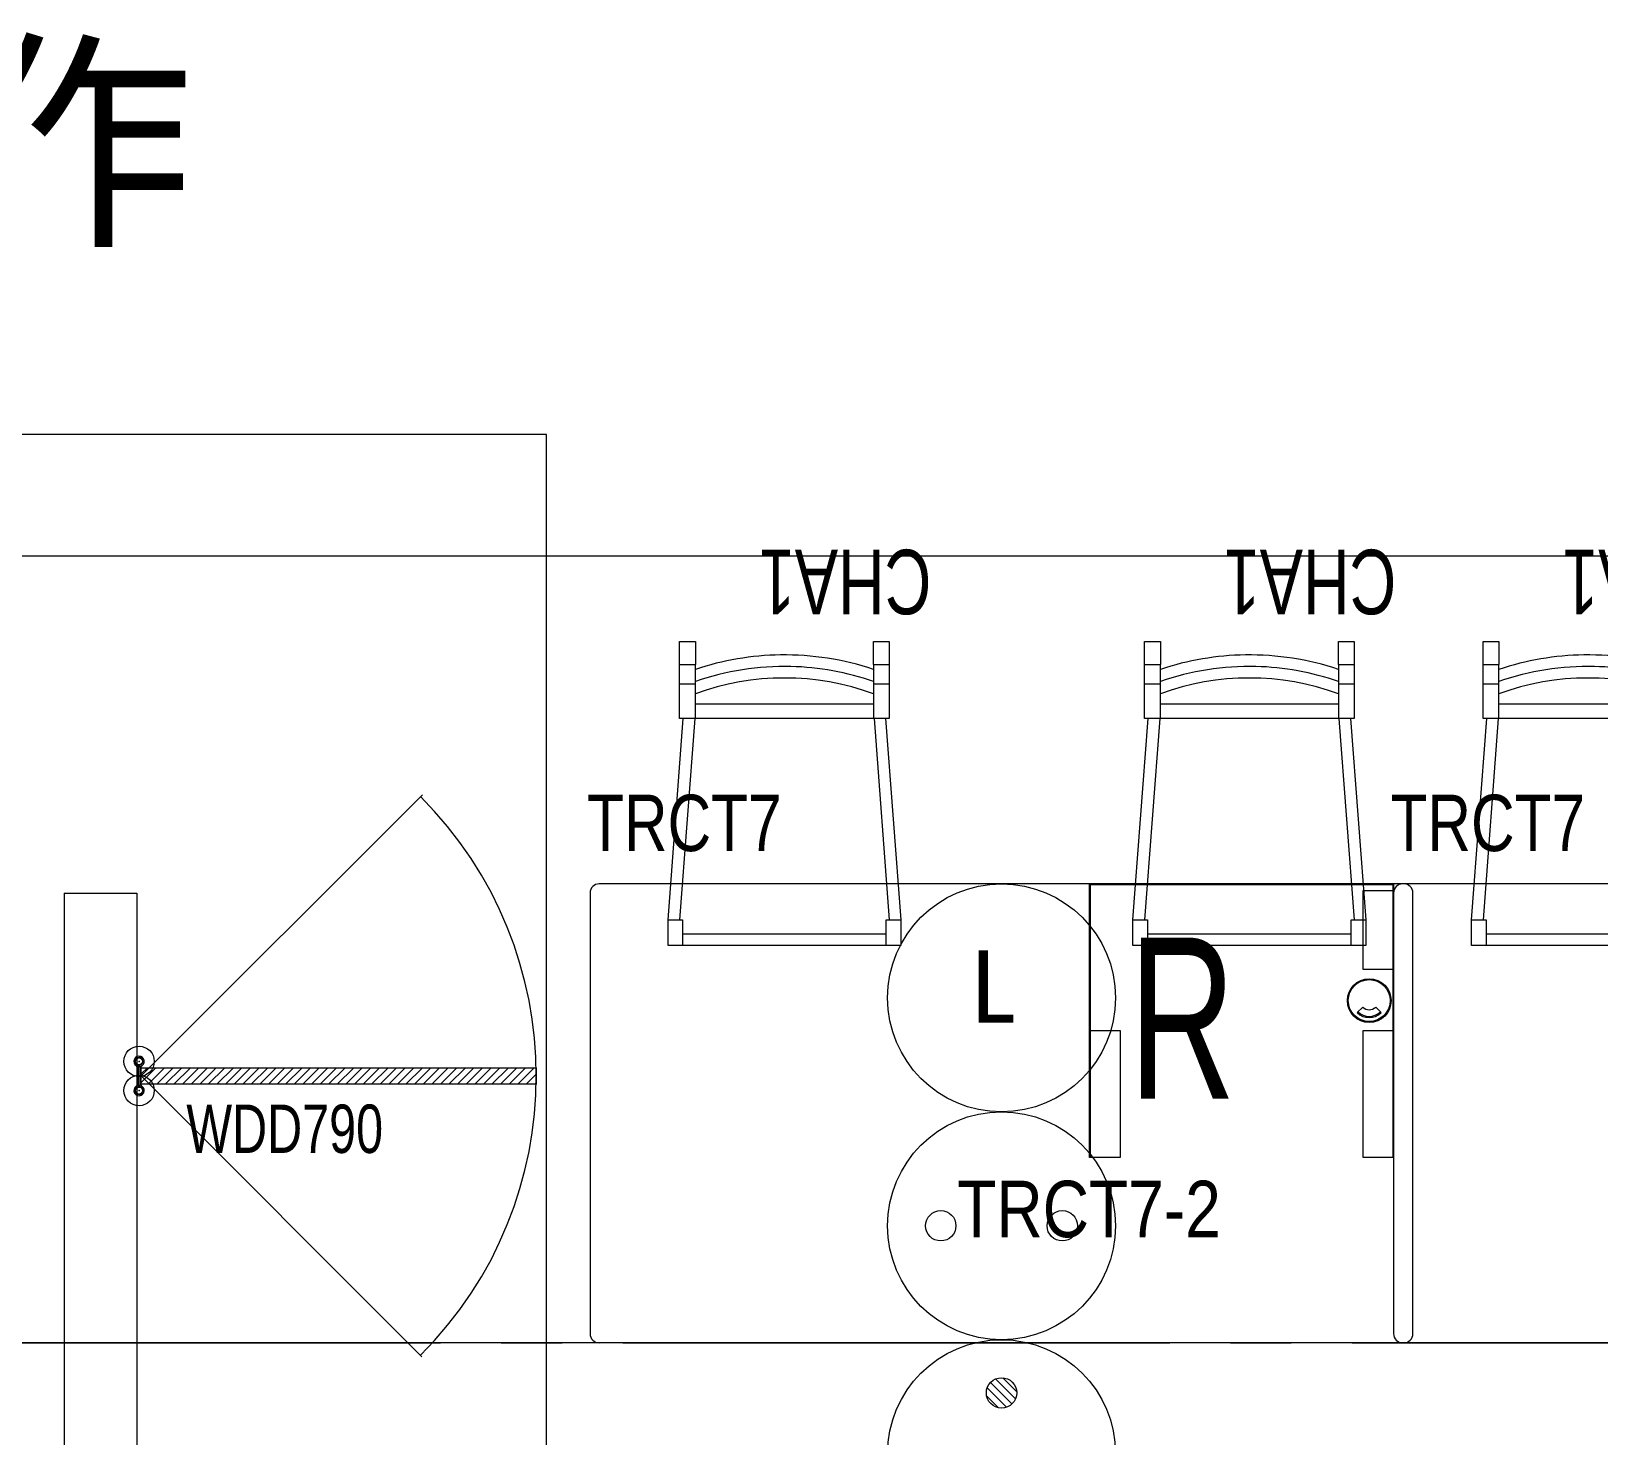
# Model space of a CAD drawing. Units: millimetres at full size, sheet at 1:100. Extents: x 3352 to 127672, y -40372 to 101181.
# Drawn here: x 56974 to 59553, y -9616 to -7305 of the extents above; entities that cross this region are included whole.
import ezdxf
from ezdxf.enums import TextEntityAlignment as Align

# ---------------------------------------------------------------- set-up
doc = ezdxf.new("R2010")
doc.units = ezdxf.units.MM
doc.header["$LTSCALE"] = 100
doc.header["$PDMODE"] = 32
doc.header["$PDSIZE"] = 50
doc.linetypes.add('CHAIN2', pattern=[12, 9, -1, 1, -1])
doc.layers.add('0-0', color=134, linetype='Continuous', lineweight=18)
doc.styles.add('MS UI Gothic', font='')
doc.styles.add('ＭＳ ゴシック', font='')
doc.styles.add('ＭＳ Ｐゴシック', font='')
doc.styles.get('MS UI Gothic').set_extended_font_data('MS UI Gothic')
doc.styles.get('ＭＳ ゴシック').set_extended_font_data('MS Gothic')
doc.styles.get('ＭＳ Ｐゴシック').set_extended_font_data('MS PGothic')

msp = doc.modelspace()

# ---------------------------------------------------------------- linework, layer by layer
at = {"layer": '0-0', "color": 254}
msp.add_line((56605.2, -8168.6), (65728.8, -8168.6), dxfattribs=at)
msp.add_line((56605.2, -8168.6), (65728.8, -8168.6), dxfattribs=at)
at = {"layer": '0-0'}
for p, q in [((58360.1, -8347.4), (58360.1, -8435.9)), ((59125.1, -8347.4), (59125.1, -8435.9)), ((58386.1, -8379.4), (58386.1, -8435.9)), ((59151.1, -8379.4), (59151.1, -8435.9)), ((58067.1, -8411.9), (58360.1, -8411.9)), ((58832.1, -8411.9), (59125.1, -8411.9)), ((59389.1, -8411.9), (59682.1, -8411.9)), ((58022.1, -8767.4), (58047.1, -8435.9)), ((58066.1, -8435.9), (58041.1, -8767.4)), ((58386.1, -8435.9), (58360.1, -8435.9)), ((58361, -8435.9), (58386, -8767.4)), ((58380.1, -8435.9), (58361, -8435.9)), ((58380.1, -8435.9), (58405.1, -8767.4)), ((58787.1, -8767.4), (58812.1, -8435.9)), ((58831.1, -8435.9), (58806.1, -8767.4)), ((59151.1, -8435.9), (59125.1, -8435.9)), ((59126, -8435.9), (59151, -8767.4)), ((59145.1, -8435.9), (59126, -8435.9)), ((59145.1, -8435.9), (59170.1, -8767.4)), ((59344.1, -8767.4), (59369.1, -8435.9)), ((59388.1, -8435.9), (59363.1, -8767.4)), ((60554.8, -8708.3), (57908.8, -8708.3)), ((59215.8, -8708.3), (59215.8, -9448.3)), ((57028.2, -8723.3), (57028.2, -11169.3)), ((57028.2, -8723.3), (57148.2, -8723.3)), ((57148.2, -8723.3), (57148.2, -11049.3)), ((57893.8, -8723.3), (57893.8, -9448.3)), ((59165.8, -8719.3), (59215.8, -8719.3)), ((59247.8, -9448.3), (59247.8, -8723.3)), ((58046.1, -8790.4), (58381.1, -8790.4)), ((58811.1, -8790.4), (59146.1, -8790.4)), ((59368.1, -8790.4), (59703.1, -8790.4)), ((58381.1, -8809.4), (58046.1, -8809.4)), ((59146.1, -8809.4), (58811.1, -8809.4)), ((59703.1, -8809.4), (59368.1, -8809.4)), ((59165.2, -8910.9), (59156, -8920.1)), ((59186.4, -8910.9), (59195.6, -8920.1)), ((59165.8, -8949.3), (59215.8, -8949.3)), ((57150.7, -9008.7), (57150.7, -9006.7)), ((57155.2, -9039.3), (57155.2, -9009.3)), ((57152.7, -9041.9), (57152.7, -9039.8)), ((91067.1, -9463.3), (18347.6, -9463.3)), ((91067.1, -9463.3), (18347.6, -9463.3)), ((91067.1, -9463.3), (18347.6, -9463.3)), ((91067.1, -9463.3), (18347.6, -9463.3)), ((91067.1, -9463.3), (18347.6, -9463.3)), ((91067.1, -9463.3), (18347.6, -9463.3)), ((58579.2, -9569.4), (58547.2, -9537.4)), ((58587.9, -9564), (58552.6, -9528.6)), ((58593.7, -9555.6), (58560.9, -9522.8)), ((58595.6, -9543.4), (58573.2, -9520.9)), ((58566, -9570.3), (58546.2, -9550.6))]:
    msp.add_line(p, q, dxfattribs=at)
at = {"layer": '0-0', "color": 9}
for p, q in [((57155.2, -9020.9), (57165.3, -9010.8)), ((57155.2, -9035), (57179.5, -9010.8)), ((57166.6, -9037.8), (57193.6, -9010.8)), ((57180.8, -9037.8), (57207.8, -9010.8)), ((57194.9, -9037.8), (57221.9, -9010.8)), ((57209.1, -9037.8), (57236.1, -9010.8)), ((57223.2, -9037.8), (57250.2, -9010.8)), ((57237.3, -9037.8), (57264.3, -9010.8)), ((57251.5, -9037.8), (57278.5, -9010.8)), ((57265.6, -9037.8), (57292.6, -9010.8)), ((57279.8, -9037.8), (57306.8, -9010.8)), ((57293.9, -9037.8), (57320.9, -9010.8)), ((57308.1, -9037.8), (57335.1, -9010.8)), ((57322.2, -9037.8), (57349.2, -9010.8)), ((57336.3, -9037.8), (57363.3, -9010.8)), ((57350.5, -9037.8), (57377.5, -9010.8)), ((57364.6, -9037.8), (57391.6, -9010.8)), ((57378.8, -9037.8), (57405.8, -9010.8)), ((57392.9, -9037.8), (57419.9, -9010.8)), ((57407, -9037.8), (57434, -9010.8)), ((57421.2, -9037.8), (57448.2, -9010.8)), ((57435.3, -9037.8), (57462.3, -9010.8)), ((57449.5, -9037.8), (57476.5, -9010.8)), ((57463.6, -9037.8), (57490.6, -9010.8)), ((57477.8, -9037.8), (57504.8, -9010.8)), ((57491.9, -9037.8), (57518.9, -9010.8)), ((57506, -9037.8), (57533, -9010.8)), ((57520.2, -9037.8), (57547.2, -9010.8)), ((57534.3, -9037.8), (57561.3, -9010.8)), ((57548.5, -9037.8), (57575.5, -9010.8)), ((57562.6, -9037.8), (57589.6, -9010.8)), ((57576.8, -9037.8), (57603.8, -9010.8)), ((57590.9, -9037.8), (57617.9, -9010.8)), ((57605, -9037.8), (57632, -9010.8)), ((57619.2, -9037.8), (57646.2, -9010.8)), ((57633.3, -9037.8), (57660.3, -9010.8)), ((57647.5, -9037.8), (57674.5, -9010.8)), ((57661.6, -9037.8), (57688.6, -9010.8)), ((57675.7, -9037.8), (57702.7, -9010.8)), ((57689.9, -9037.8), (57716.9, -9010.8)), ((57704, -9037.8), (57731, -9010.8)), ((57718.2, -9037.8), (57745.2, -9010.8)), ((57732.3, -9037.8), (57759.3, -9010.8)), ((57746.5, -9037.8), (57773.5, -9010.8)), ((57760.6, -9037.8), (57787.6, -9010.8)), ((57774.7, -9037.8), (57801.7, -9010.8)), ((57788.9, -9037.8), (57805.2, -9021.4)), ((57803, -9037.8), (57805.2, -9035.6))]:
    msp.add_line(p, q, dxfattribs=at)
at = {"layer": '0-0', "linetype": 'CHAIN2'}
msp.add_line((18347.6, -9463.3), (91067.1, -9463.3), dxfattribs=at)
msp.add_line((18347.6, -9463.3), (91067.1, -9463.3), dxfattribs=at)
at = {"layer": '0-0', "color": 1}
msp.add_lwpolyline([(57821.9, -7968.9), (56242.2, -7968.9), (56242.2, -11839.8), (61330.6, -11839.8), (61330.6, -10319.7), (57821.9, -10319.7)], close=True, dxfattribs=at)
at = {"layer": '0-0'}
for points in [[(58041.1, -8347.4), (58041.1, -8309.4), (58067.1, -8309.4), (58067.1, -8347.4)], [(58360.1, -8347.4), (58360.1, -8309.4), (58386.1, -8309.4), (58386.1, -8347.4)], [(58806.1, -8347.4), (58806.1, -8309.4), (58832.1, -8309.4), (58832.1, -8347.4)], [(59125.1, -8347.4), (59125.1, -8309.4), (59151.1, -8309.4), (59151.1, -8347.4)], [(59363.1, -8347.4), (59363.1, -8309.4), (59389.1, -8309.4), (59389.1, -8347.4)], [(58067.1, -8379.4), (58041.1, -8379.4), (58041.1, -8347.4), (58067.1, -8347.4)], [(58360.1, -8435.9), (58067.1, -8435.9), (58067.1, -8347.4)], [(58360.1, -8347.4), (58386.1, -8347.4), (58386.1, -8379.4), (58360.1, -8379.4)], [(58832.1, -8379.4), (58806.1, -8379.4), (58806.1, -8347.4), (58832.1, -8347.4)], [(59125.1, -8435.9), (58832.1, -8435.9), (58832.1, -8347.4)], [(59125.1, -8347.4), (59151.1, -8347.4), (59151.1, -8379.4), (59125.1, -8379.4)], [(59389.1, -8379.4), (59363.1, -8379.4), (59363.1, -8347.4), (59389.1, -8347.4)], [(59682.1, -8435.9), (59389.1, -8435.9), (59389.1, -8347.4)], [(58067.1, -8435.9), (58041.1, -8435.9), (58041.1, -8379.4)], [(58832.1, -8435.9), (58806.1, -8435.9), (58806.1, -8379.4)], [(59389.1, -8435.9), (59363.1, -8435.9), (59363.1, -8379.4)], [(57617.8, -8561.7), (57155.2, -9024.3), (57617.2, -9486.2)], [(58715.8, -8949.3), (58765.8, -8949.3), (58765.8, -9158.3), (58715.8, -9158.3), (58715.8, -8708.3)], [(58717, -9158.3), (58717, -8709.5), (59214.6, -8709.5), (59214.6, -9158.3)], [(59215.8, -8849.3), (59165.8, -8849.3), (59165.8, -8719.3)], [(59215.8, -9158.3), (59165.8, -9158.3), (59165.8, -8949.3)], [(57150.2, -9008), (57150.2, -9039.3), (57148.2, -9039.3)], [(57155.2, -9009.3), (57153.2, -9009.3), (57153.2, -9040.5)], [(57155.2, -9010.8), (57805.2, -9010.8), (57805.2, -9037.8), (57155.2, -9037.8)]]:
    msp.add_lwpolyline(points, dxfattribs=at)
for points in [[(58046.1, -8809.4), (58022.1, -8809.4), (58022.1, -8767.4), (58046.1, -8767.4)], [(58405.1, -8809.4), (58381.1, -8809.4), (58381.1, -8767.4), (58405.1, -8767.4)], [(58811.1, -8809.4), (58787.1, -8809.4), (58787.1, -8767.4), (58811.1, -8767.4)], [(59170.1, -8809.4), (59146.1, -8809.4), (59146.1, -8767.4), (59170.1, -8767.4)], [(59368.1, -8809.4), (59344.1, -8809.4), (59344.1, -8767.4), (59368.1, -8767.4)]]:
    msp.add_lwpolyline(points, close=True, dxfattribs=at)
at = {"layer": '0-0', "color": 230}
for centre, radius in [((58570.8, -8895.8), 187.5), ((58570.8, -9270.8), 187.5), ((58470.8, -9270.8), 25), ((58670.8, -9270.8), 25), ((58570.8, -9645.8), 187.5), ((58570.8, -9545.8), 25)]:
    msp.add_circle(centre, radius, dxfattribs=at)
at = {"layer": '0-0'}
for centre, radius in [((59175.8, -8900.3), 36), ((59175.8, -8900.3), 34.5), ((57151.7, -9000.3), 5.75), ((57151.7, -9048.3), 5.75)]:
    msp.add_circle(centre, radius, dxfattribs=at)
for centre, radius, start, end in [((58213.6, -8793.5), 462, 90.8023, 108.4876), ((58213.6, -8793.5), 443, 88.618, 109.3113), ((58213.6, -8793.5), 462, 71.5124, 90.8023), ((58213.6, -8793.5), 443, 70.6887, 88.618), ((58978.6, -8793.5), 462, 90.8023, 108.4876), ((58978.6, -8793.5), 443, 88.618, 109.3113), ((58978.6, -8793.5), 462, 71.5124, 90.8023), ((58978.6, -8793.5), 443, 70.6887, 88.618), ((59535.6, -8793.5), 462, 90.8023, 108.4876), ((59535.6, -8793.5), 443, 88.618, 109.3113), ((59535.6, -8793.5), 462, 71.5124, 90.8023), ((59535.6, -8793.5), 443, 70.6887, 88.618), ((58213.6, -8793.5), 424, 69.7865, 110.2135), ((58978.6, -8793.5), 424, 69.7865, 110.2135), ((59535.6, -8793.5), 424, 69.7865, 110.2135), ((57155.2, -9024.3), 650, 315, 45), ((57908.8, -8723.3), 15, 90, 180), ((59230.8, -8723.3), 15, 90, 180), ((59232.8, -8723.3), 15, 0, 90), ((59175.8, -8900.3), 28, 225, 315), ((59175.8, -8900.3), 26, 225, 315), ((59175.8, -8900.3), 15, 225, 315), ((57151.7, -9000.3), 8.5, 263.2437, 238.4119), ((57151.7, -9000.3), 6.5, 261.1501, 245.6843), ((57146.2, -9009.2), 2, 0, 58.4119), ((57148.2, -9008), 2, 0, 65.6843), ((57151.7, -9048.3), 8.5, 83.2437, 58.4119), ((57151.7, -9048.3), 6.5, 81.1501, 65.6843), ((57155.2, -9040.5), 2, 180, 245.6843), ((57157.2, -9039.3), 2, 180, 238.4119), ((57908.8, -9448.3), 15, 180, 270), ((59230.8, -9448.3), 15, 180, 270), ((59232.8, -9448.3), 15, 270, 0)]:
    msp.add_arc(centre, radius, start, end, dxfattribs=at)
for p in [(57151.7, -9000.3), (57151.7, -9048.3)]:
    msp.add_point(p, dxfattribs=at)

# ---------------------------------------------------------------- texts
at = {"layer": '0-0', "style": 'MS UI Gothic'}
msp.add_text('レジ造作', height=282.9, dxfattribs=at).set_placement((55698.9, -7714.5), align=Align.BOTTOM_LEFT)
at = {"layer": '0-0', "color": 191, "style": 'MS UI Gothic', "width": 0.75}
for p in [(58455.4, -8126.6), (59220.4, -8126.6), (59777.4, -8126.6)]:
    msp.add_text('CHA1', height=106.1, rotation=180, dxfattribs=at).set_placement(p, align=Align.BOTTOM_LEFT)
at = {"layer": '0-0', "color": 191, "style": 'MS UI Gothic'}
for s, height, width, p in [('TRCT7', 92.82, 0.8, (57888.9, -8682.2)), ('TRCT7', 92.82, 0.8, (59210.9, -8682.2)), ('WDD790', 79.56, 0.75, (57229.5, -9174.8)), ('TRCT7-2', 92.82, 0.85, (58497.9, -9317.4))]:
    msp.add_text(s, height=height, dxfattribs=dict(at, width=width)).set_placement(p, align=Align.BOTTOM_LEFT)
at = {"layer": '0-0', "color": 230, "style": 'ＭＳ ゴシック'}
msp.add_text('L', height=118.8, dxfattribs=at).set_placement((58517.3, -8972), align=Align.BOTTOM_LEFT)
at = {"layer": '0-0', "style": 'ＭＳ Ｐゴシック', "width": 0.7}
msp.add_text('R', height=265.2, dxfattribs=at).set_placement((58780.6, -9141.4), align=Align.BOTTOM_LEFT)

doc.saveas('drawing.dxf')
